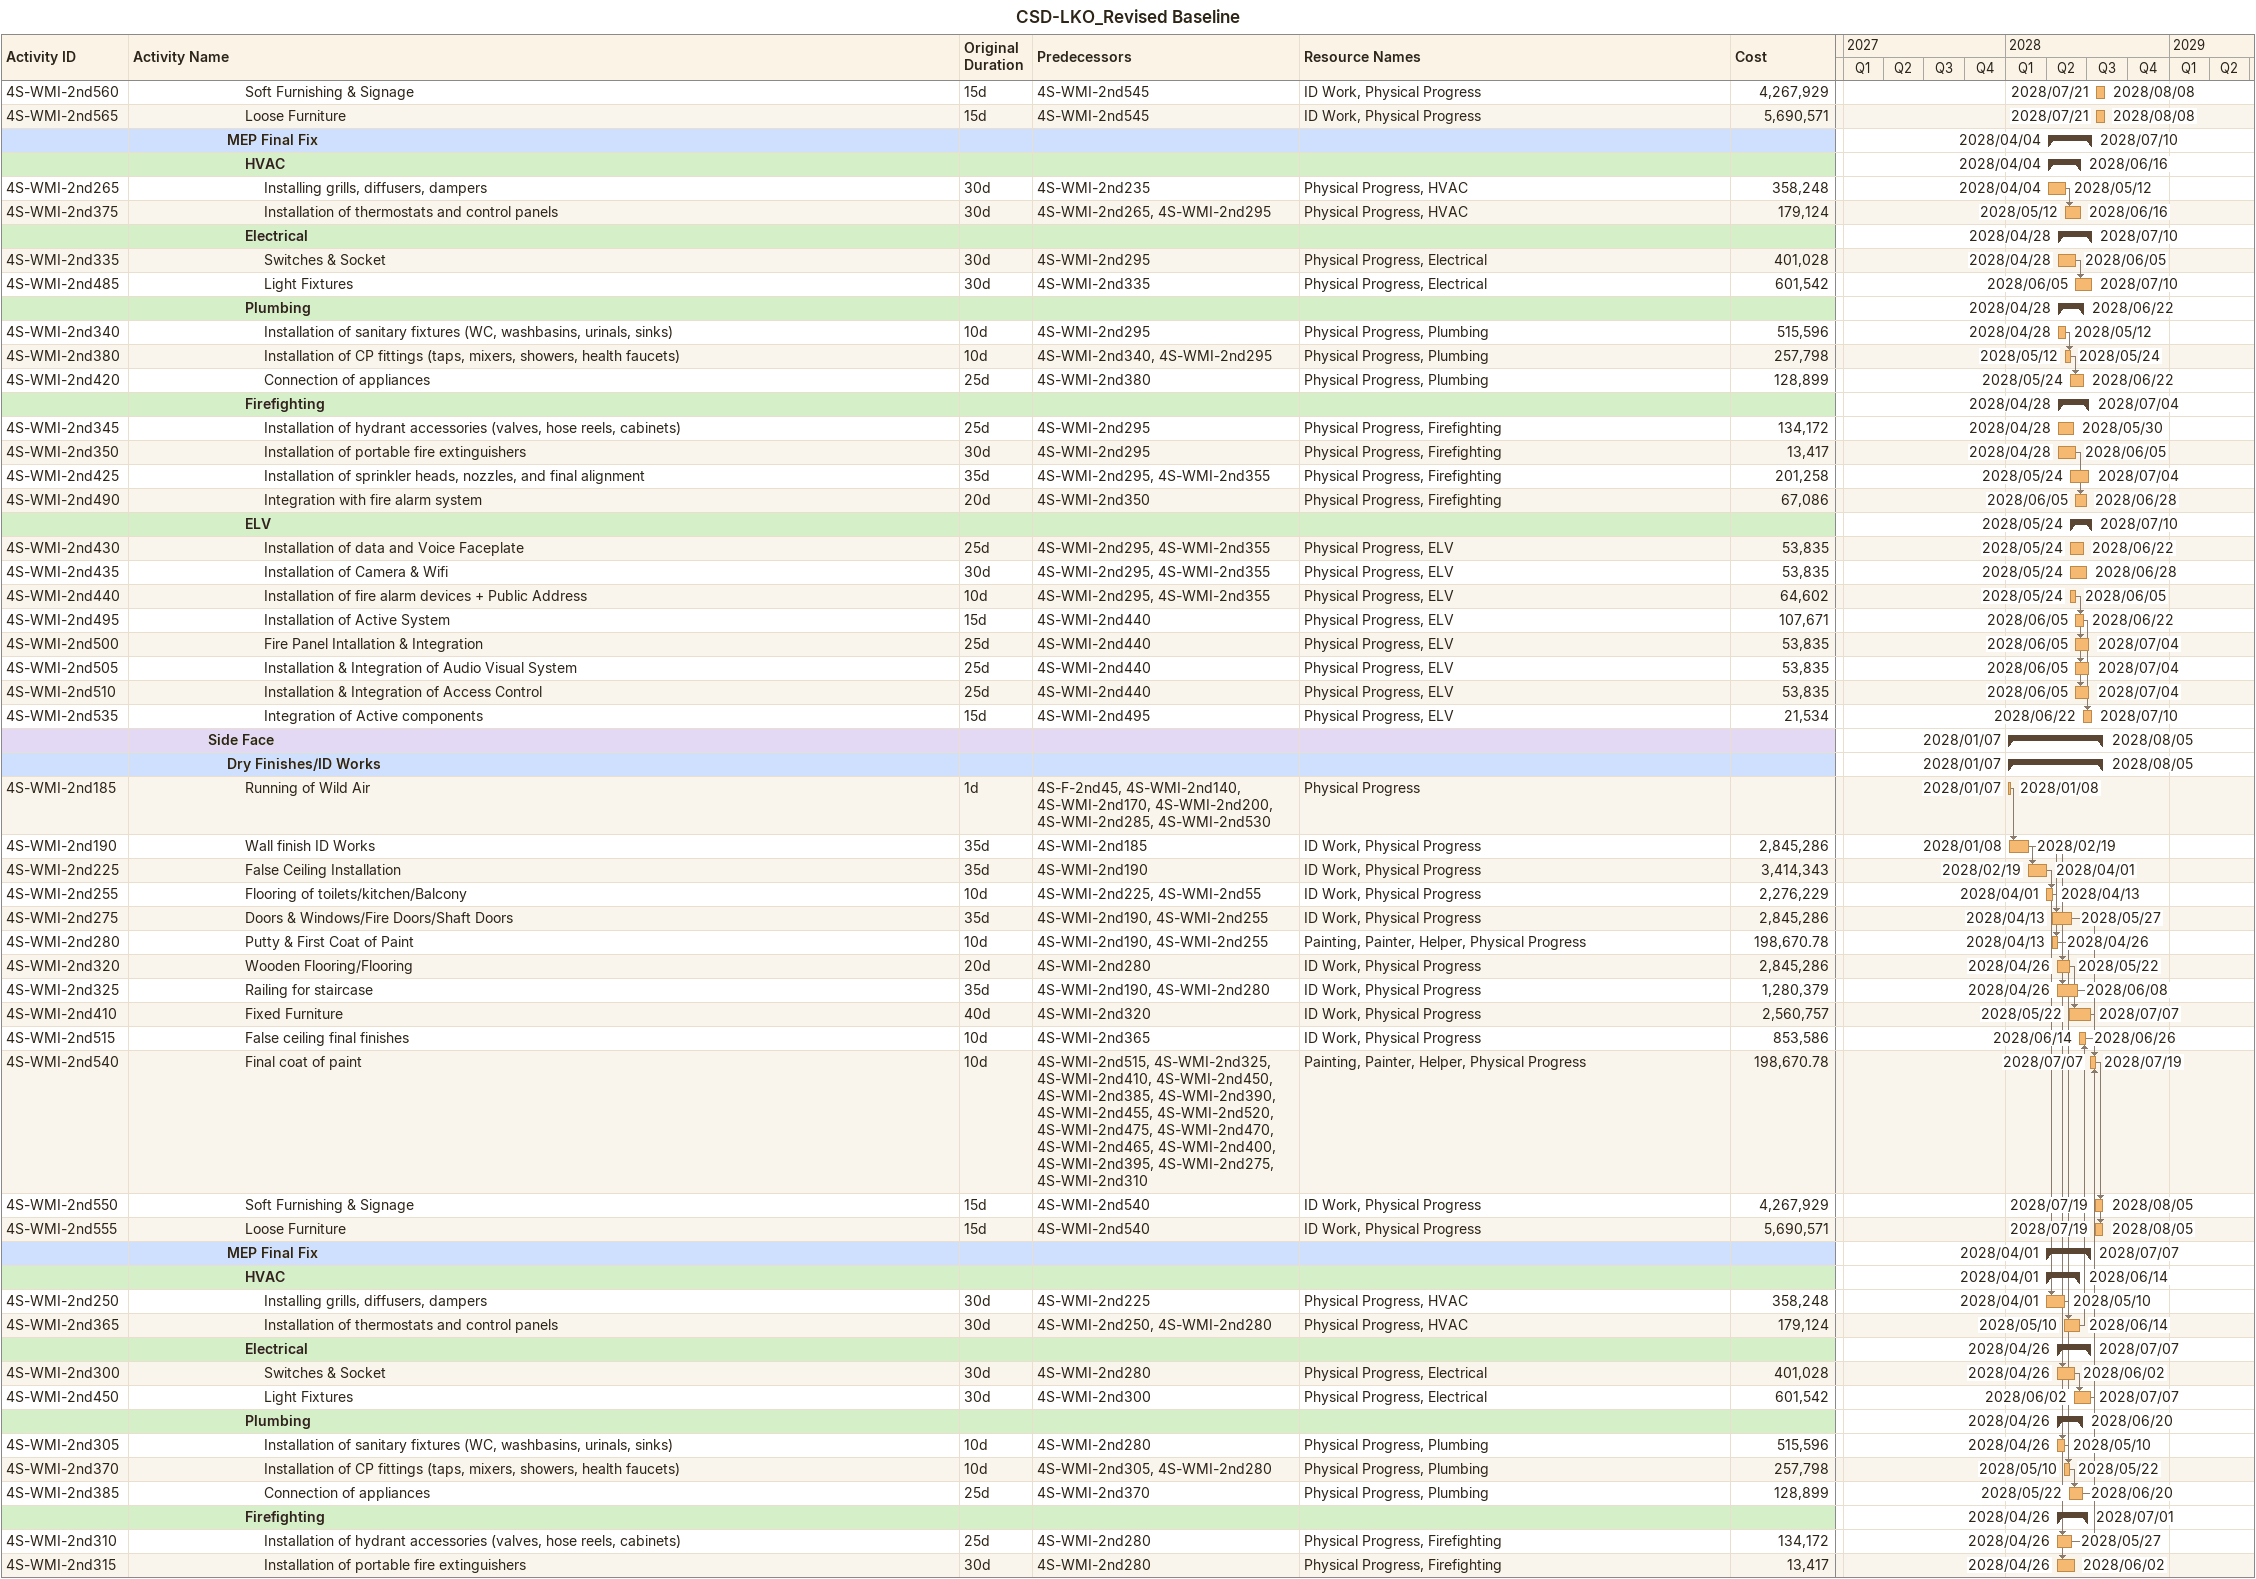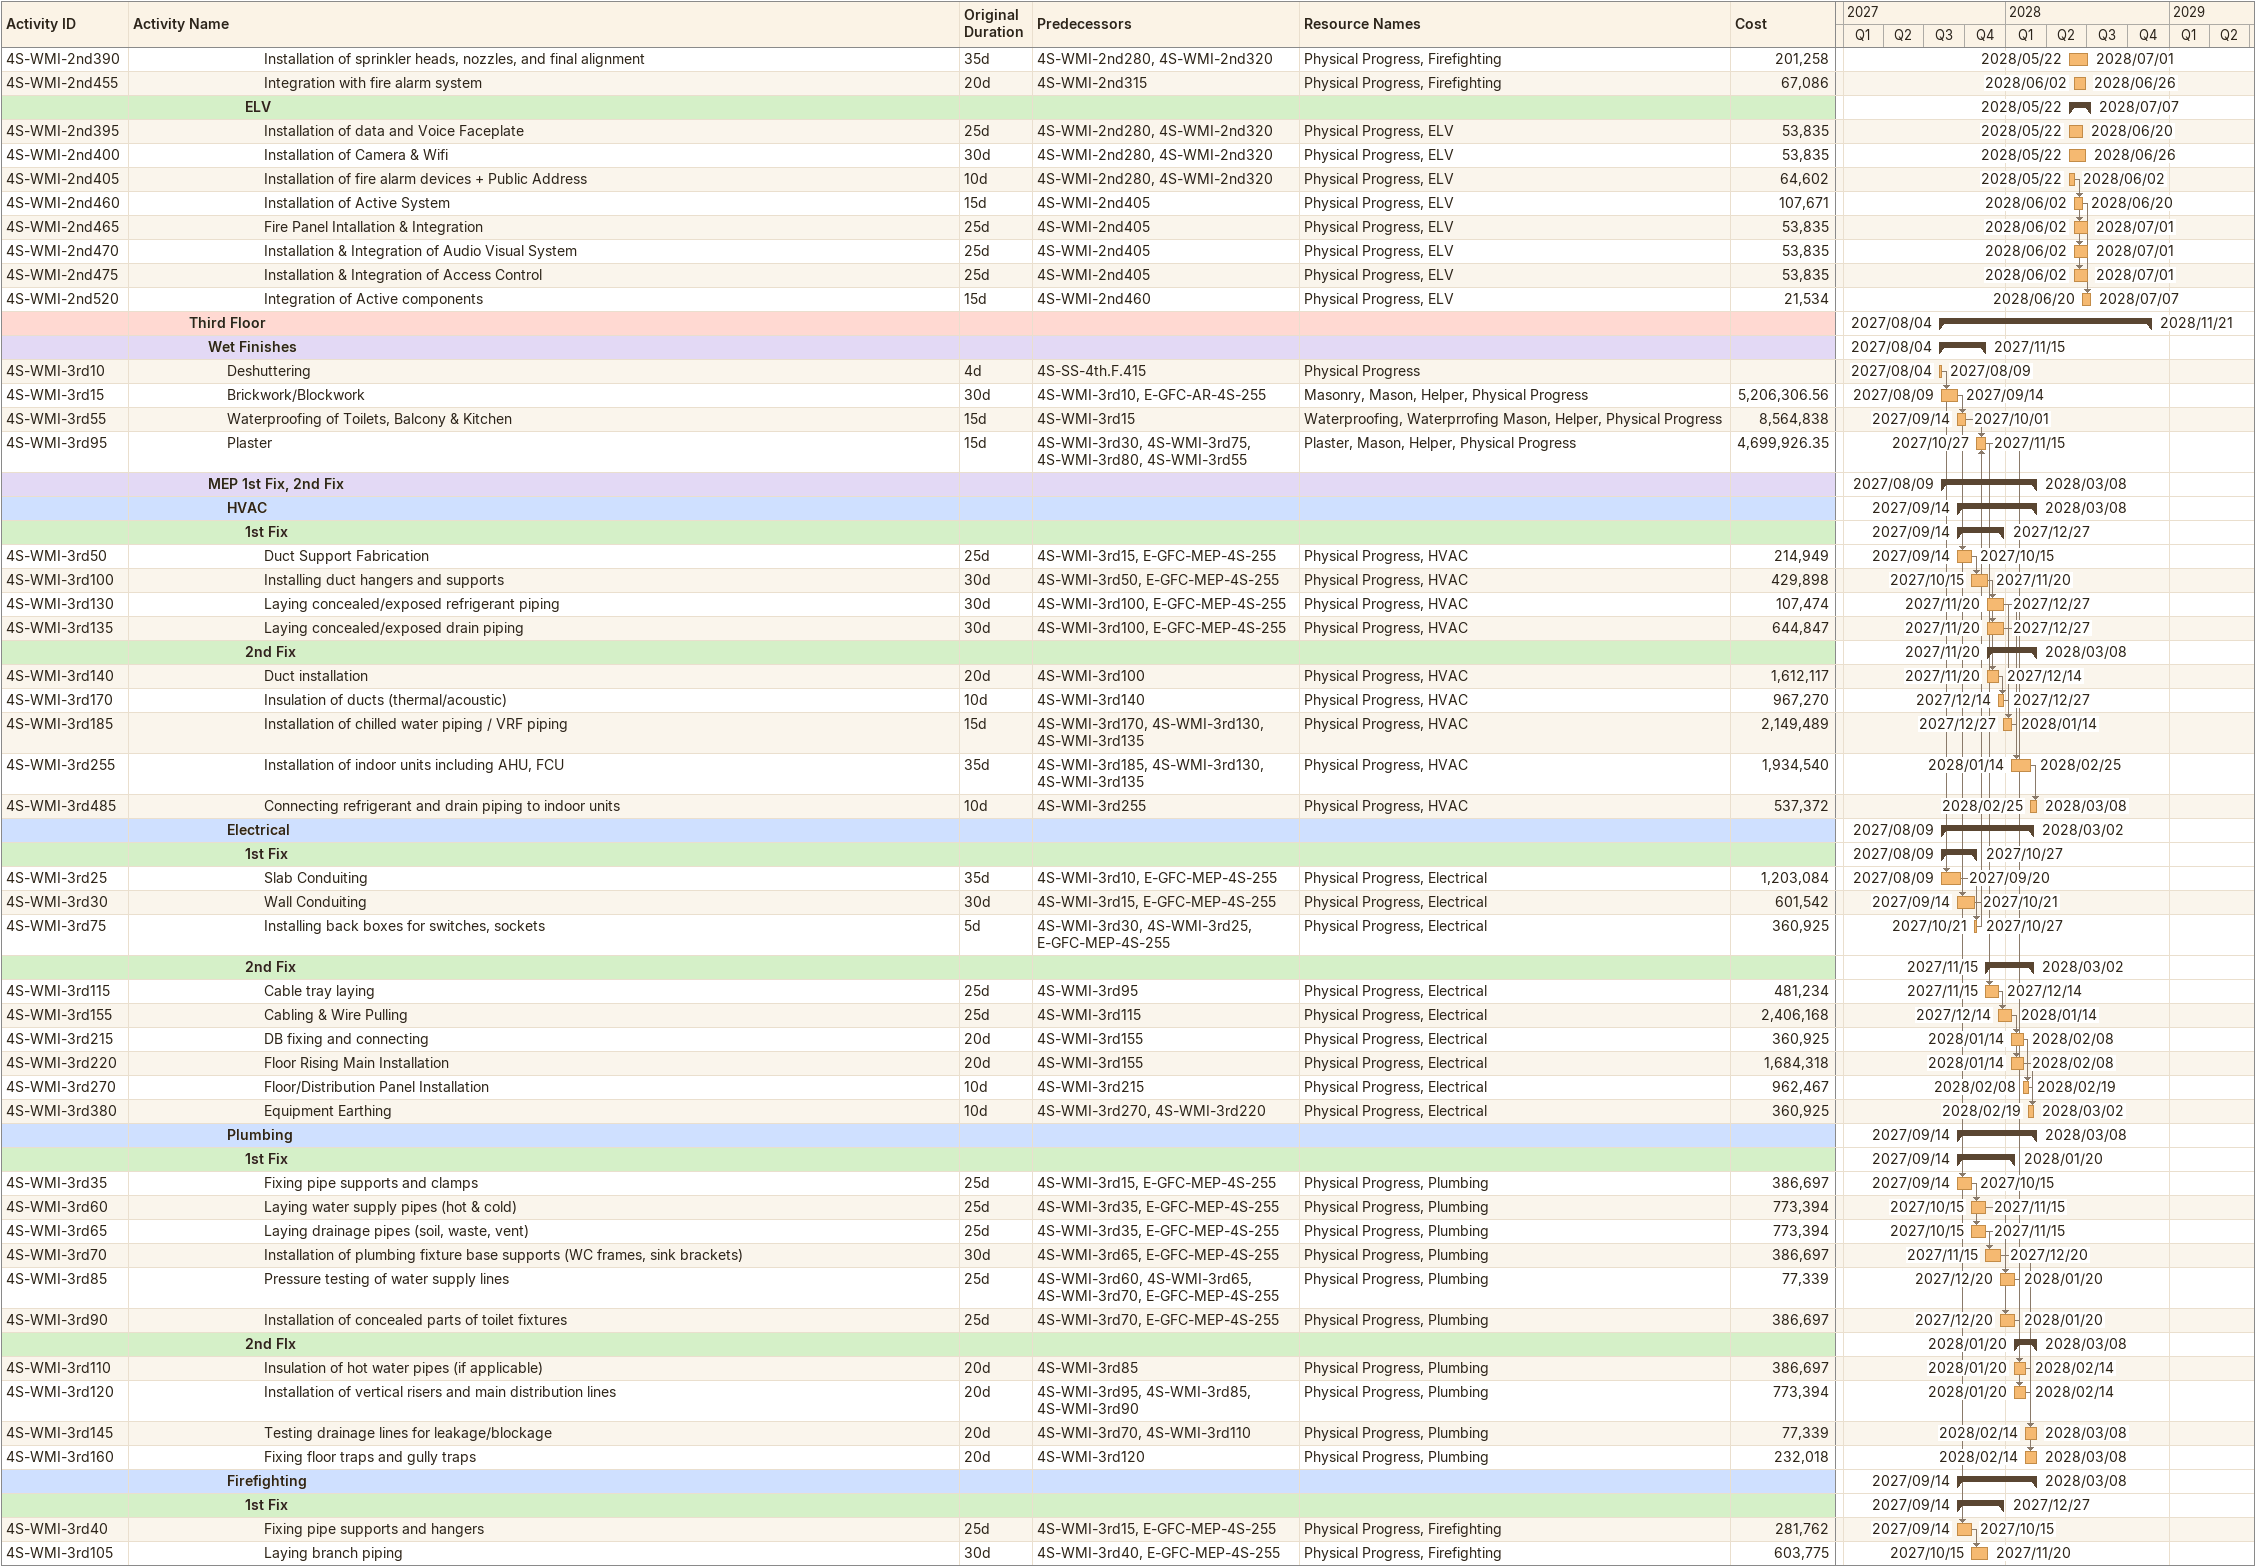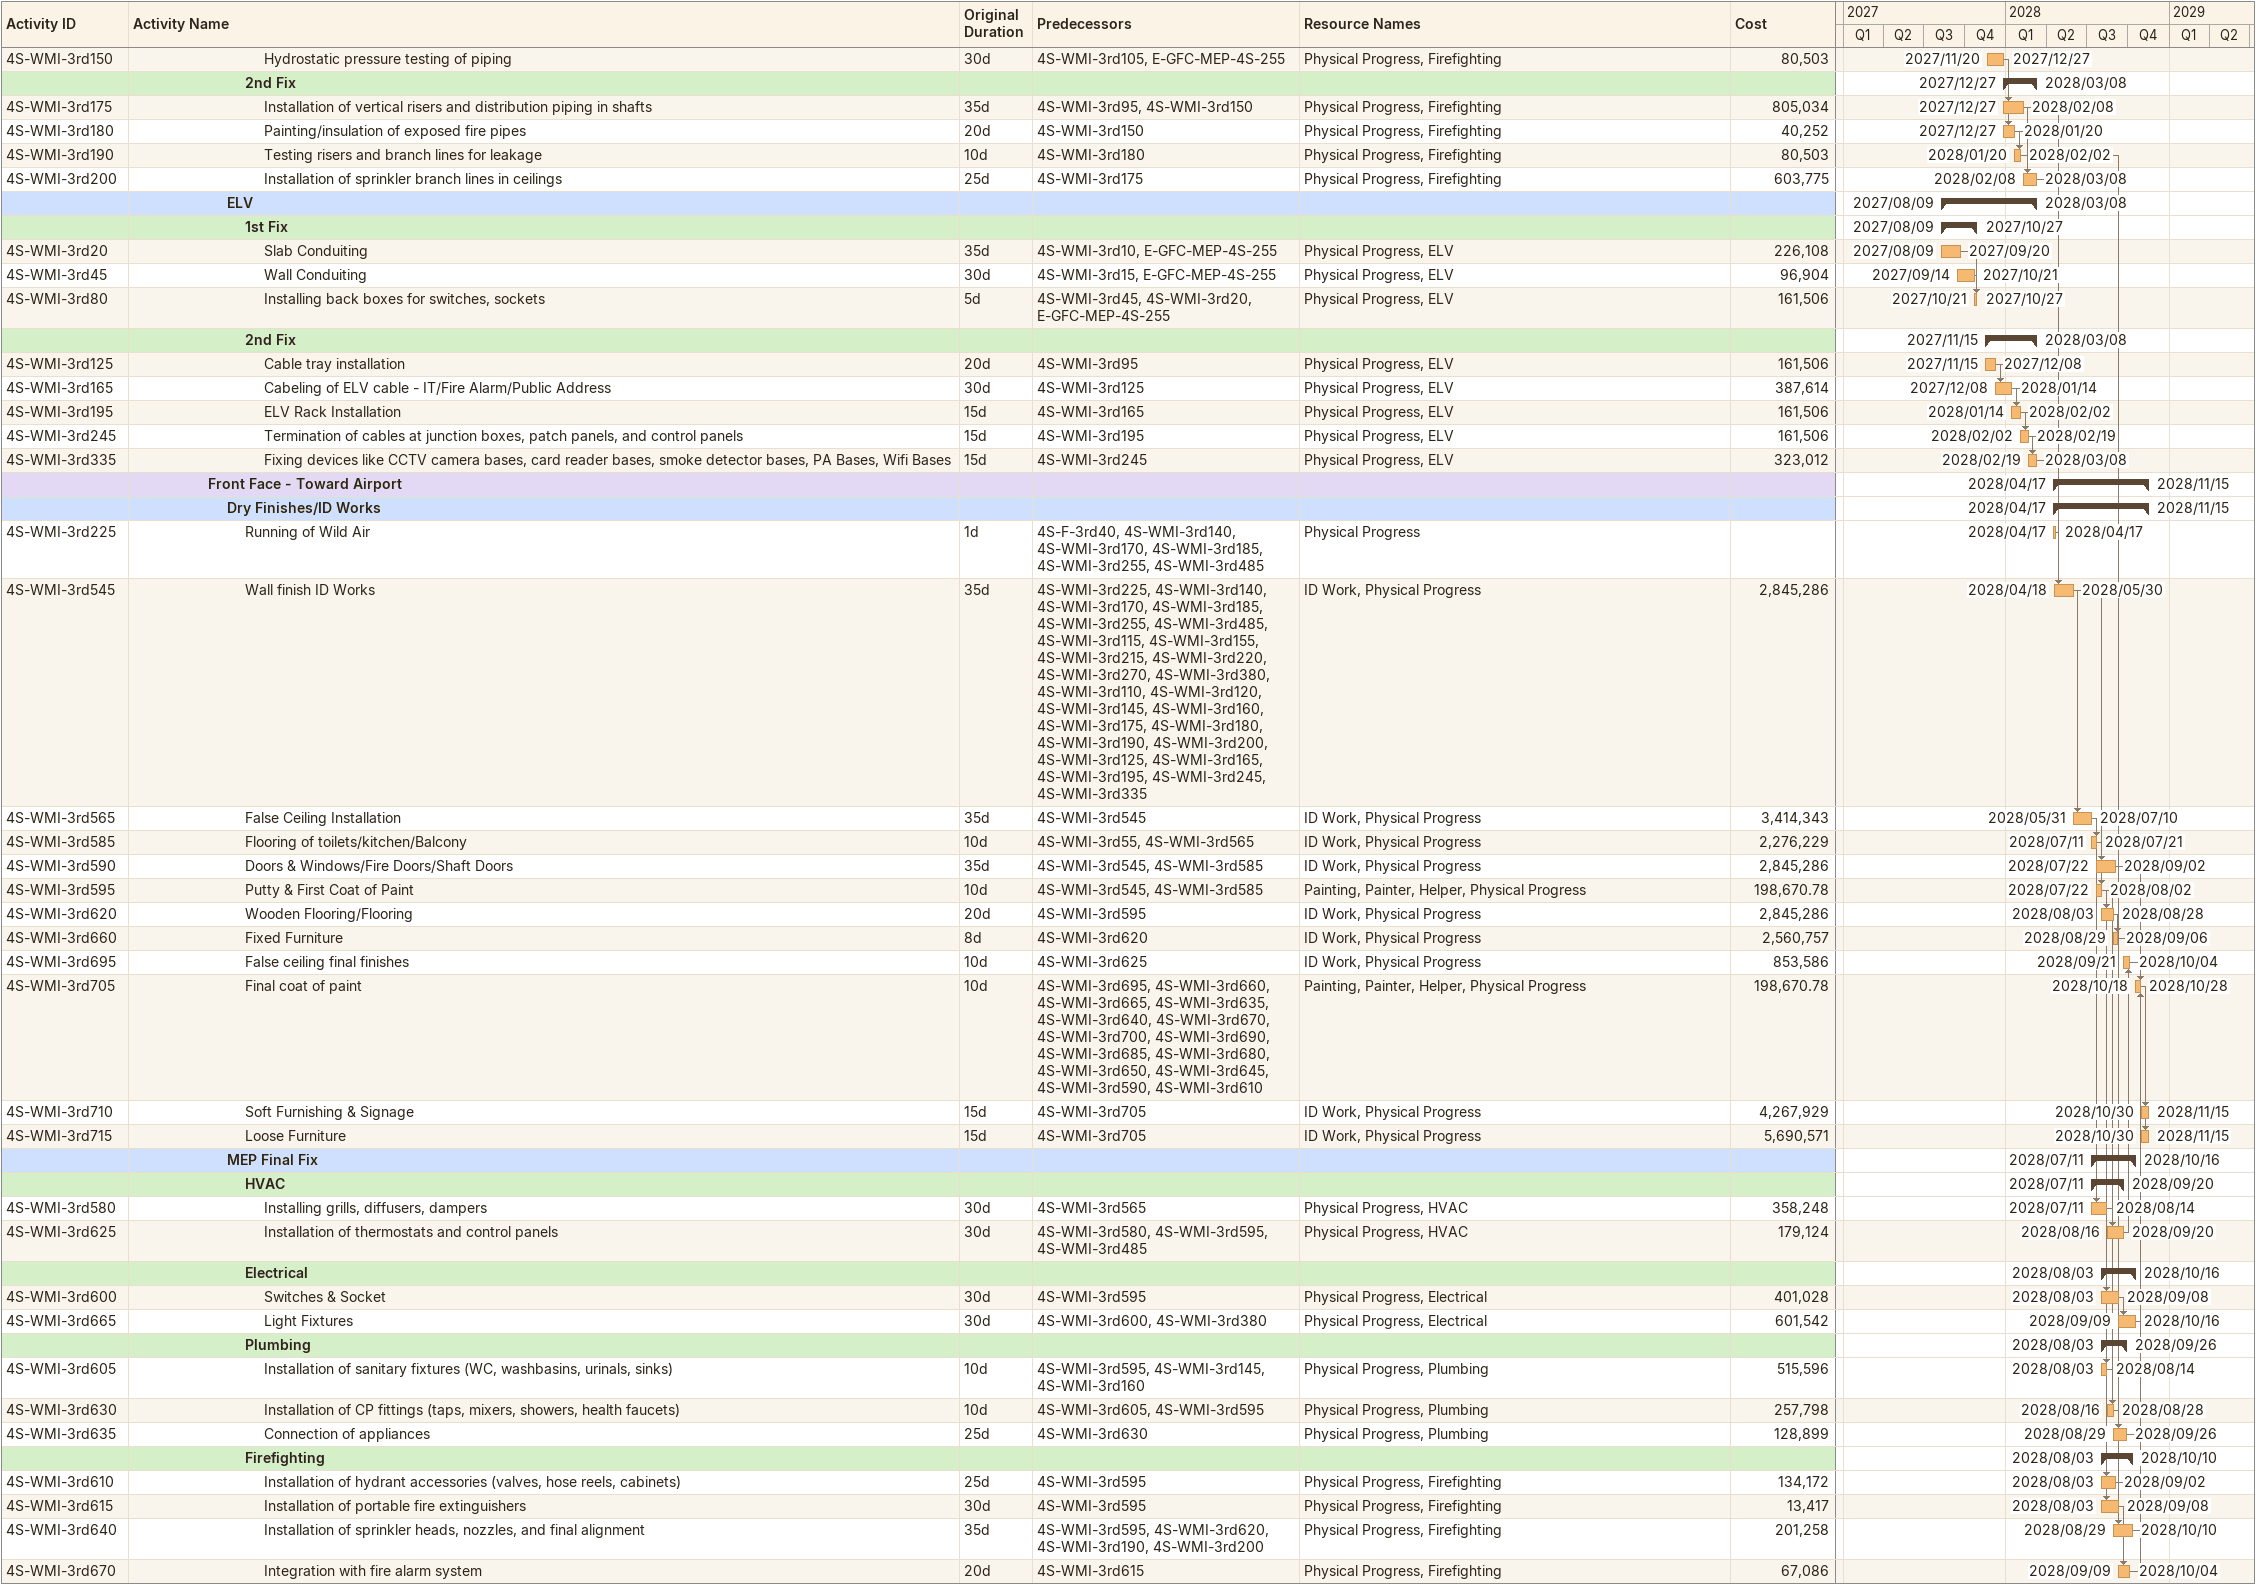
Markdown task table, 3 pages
CSD-LKO_Revised Baseline

| ID | Level | Task | Original duration | Start | Finish | Predecessors | Resources | Cost |
|---|---|---|---|---|---|---|---|---|
| 4S-WMI-2nd560 | 7 | Soft Furnishing & Signage | 15d | 2028-07-21 | 2028-08-08 | 4S-WMI-2nd545 | ID Work, Physical Progress | 4267929 |
| 4S-WMI-2nd565 | 7 | Loose Furniture | 15d | 2028-07-21 | 2028-08-08 | 4S-WMI-2nd545 | ID Work, Physical Progress | 5690571 |
|  | 6 | **MEP Final Fix** |  | 2028-04-04 | 2028-07-10 |  |  |  |
|  | 7 | **HVAC** |  | 2028-04-04 | 2028-06-16 |  |  |  |
| 4S-WMI-2nd265 | 8 | Installing grills, diffusers, dampers | 30d | 2028-04-04 | 2028-05-12 | 4S-WMI-2nd235 | Physical Progress, HVAC | 358248 |
| 4S-WMI-2nd375 | 8 | Installation of thermostats and control panels | 30d | 2028-05-12 | 2028-06-16 | 4S-WMI-2nd265, 4S-WMI-2nd295 | Physical Progress, HVAC | 179124 |
|  | 7 | **Electrical** |  | 2028-04-28 | 2028-07-10 |  |  |  |
| 4S-WMI-2nd335 | 8 | Switches & Socket | 30d | 2028-04-28 | 2028-06-05 | 4S-WMI-2nd295 | Physical Progress, Electrical | 401028 |
| 4S-WMI-2nd485 | 8 | Light Fixtures | 30d | 2028-06-05 | 2028-07-10 | 4S-WMI-2nd335 | Physical Progress, Electrical | 601542 |
|  | 7 | **Plumbing** |  | 2028-04-28 | 2028-06-22 |  |  |  |
| 4S-WMI-2nd340 | 8 | Installation of sanitary fixtures (WC, washbasins, urinals, sinks) | 10d | 2028-04-28 | 2028-05-12 | 4S-WMI-2nd295 | Physical Progress, Plumbing | 515596 |
| 4S-WMI-2nd380 | 8 | Installation of CP fittings (taps, mixers, showers, health faucets) | 10d | 2028-05-12 | 2028-05-24 | 4S-WMI-2nd340, 4S-WMI-2nd295 | Physical Progress, Plumbing | 257798 |
| 4S-WMI-2nd420 | 8 | Connection of appliances | 25d | 2028-05-24 | 2028-06-22 | 4S-WMI-2nd380 | Physical Progress, Plumbing | 128899 |
|  | 7 | **Firefighting** |  | 2028-04-28 | 2028-07-04 |  |  |  |
| 4S-WMI-2nd345 | 8 | Installation of hydrant accessories (valves, hose reels, cabinets) | 25d | 2028-04-28 | 2028-05-30 | 4S-WMI-2nd295 | Physical Progress, Firefighting | 134172 |
| 4S-WMI-2nd350 | 8 | Installation of portable fire extinguishers | 30d | 2028-04-28 | 2028-06-05 | 4S-WMI-2nd295 | Physical Progress, Firefighting | 13417 |
| 4S-WMI-2nd425 | 8 | Installation of sprinkler heads, nozzles, and final alignment | 35d | 2028-05-24 | 2028-07-04 | 4S-WMI-2nd295, 4S-WMI-2nd355 | Physical Progress, Firefighting | 201258 |
| 4S-WMI-2nd490 | 8 | Integration with fire alarm system | 20d | 2028-06-05 | 2028-06-28 | 4S-WMI-2nd350 | Physical Progress, Firefighting | 67086 |
|  | 7 | **ELV** |  | 2028-05-24 | 2028-07-10 |  |  |  |
| 4S-WMI-2nd430 | 8 | Installation of data and Voice Faceplate | 25d | 2028-05-24 | 2028-06-22 | 4S-WMI-2nd295, 4S-WMI-2nd355 | Physical Progress, ELV | 53835 |
| 4S-WMI-2nd435 | 8 | Installation of Camera & Wifi | 30d | 2028-05-24 | 2028-06-28 | 4S-WMI-2nd295, 4S-WMI-2nd355 | Physical Progress, ELV | 53835 |
| 4S-WMI-2nd440 | 8 | Installation of fire alarm devices + Public Address | 10d | 2028-05-24 | 2028-06-05 | 4S-WMI-2nd295, 4S-WMI-2nd355 | Physical Progress, ELV | 64602 |
| 4S-WMI-2nd495 | 8 | Installation of Active System | 15d | 2028-06-05 | 2028-06-22 | 4S-WMI-2nd440 | Physical Progress, ELV | 107671 |
| 4S-WMI-2nd500 | 8 | Fire Panel Intallation & Integration | 25d | 2028-06-05 | 2028-07-04 | 4S-WMI-2nd440 | Physical Progress, ELV | 53835 |
| 4S-WMI-2nd505 | 8 | Installation & Integration of Audio Visual System | 25d | 2028-06-05 | 2028-07-04 | 4S-WMI-2nd440 | Physical Progress, ELV | 53835 |
| 4S-WMI-2nd510 | 8 | Installation & Integration of Access Control | 25d | 2028-06-05 | 2028-07-04 | 4S-WMI-2nd440 | Physical Progress, ELV | 53835 |
| 4S-WMI-2nd535 | 8 | Integration of Active components | 15d | 2028-06-22 | 2028-07-10 | 4S-WMI-2nd495 | Physical Progress, ELV | 21534 |
|  | 5 | **Side Face** |  | 2028-01-07 | 2028-08-05 |  |  |  |
|  | 6 | **Dry Finishes/ID Works** |  | 2028-01-07 | 2028-08-05 |  |  |  |
| 4S-WMI-2nd185 | 7 | Running of Wild Air | 1d | 2028-01-07 | 2028-01-08 | 4S-F-2nd45, 4S-WMI-2nd140, 4S-WMI-2nd170, 4S-WMI-2nd200, 4S-WMI-2nd285, 4S-WMI-2nd530 | Physical Progress |  |
| 4S-WMI-2nd190 | 7 | Wall finish ID Works | 35d | 2028-01-08 | 2028-02-19 | 4S-WMI-2nd185 | ID Work, Physical Progress | 2845286 |
| 4S-WMI-2nd225 | 7 | False Ceiling Installation | 35d | 2028-02-19 | 2028-04-01 | 4S-WMI-2nd190 | ID Work, Physical Progress | 3414343 |
| 4S-WMI-2nd255 | 7 | Flooring of toilets/kitchen/Balcony | 10d | 2028-04-01 | 2028-04-13 | 4S-WMI-2nd225, 4S-WMI-2nd55 | ID Work, Physical Progress | 2276229 |
| 4S-WMI-2nd275 | 7 | Doors & Windows/Fire Doors/Shaft Doors | 35d | 2028-04-13 | 2028-05-27 | 4S-WMI-2nd190, 4S-WMI-2nd255 | ID Work, Physical Progress | 2845286 |
| 4S-WMI-2nd280 | 7 | Putty & First Coat of Paint | 10d | 2028-04-13 | 2028-04-26 | 4S-WMI-2nd190, 4S-WMI-2nd255 | Painting, Painter, Helper, Physical Progress | 198670.78 |
| 4S-WMI-2nd320 | 7 | Wooden Flooring/Flooring | 20d | 2028-04-26 | 2028-05-22 | 4S-WMI-2nd280 | ID Work, Physical Progress | 2845286 |
| 4S-WMI-2nd325 | 7 | Railing for staircase | 35d | 2028-04-26 | 2028-06-08 | 4S-WMI-2nd190, 4S-WMI-2nd280 | ID Work, Physical Progress | 1280379 |
| 4S-WMI-2nd410 | 7 | Fixed Furniture | 40d | 2028-05-22 | 2028-07-07 | 4S-WMI-2nd320 | ID Work, Physical Progress | 2560757 |
| 4S-WMI-2nd515 | 7 | False ceiling final finishes | 10d | 2028-06-14 | 2028-06-26 | 4S-WMI-2nd365 | ID Work, Physical Progress | 853586 |
| 4S-WMI-2nd540 | 7 | Final coat of paint | 10d | 2028-07-07 | 2028-07-19 | 4S-WMI-2nd515, 4S-WMI-2nd325, 4S-WMI-2nd410, 4S-WMI-2nd450, 4S-WMI-2nd385, 4S-WMI-2nd390, 4S-WMI-2nd455, 4S-WMI-2nd520, 4S-WMI-2nd475, 4S-WMI-2nd470, 4S-WMI-2nd465, 4S-WMI-2nd400, 4S-WMI-2nd395, 4S-WMI-2nd275, 4S-WMI-2nd310 | Painting, Painter, Helper, Physical Progress | 198670.78 |
| 4S-WMI-2nd550 | 7 | Soft Furnishing & Signage | 15d | 2028-07-19 | 2028-08-05 | 4S-WMI-2nd540 | ID Work, Physical Progress | 4267929 |
| 4S-WMI-2nd555 | 7 | Loose Furniture | 15d | 2028-07-19 | 2028-08-05 | 4S-WMI-2nd540 | ID Work, Physical Progress | 5690571 |
|  | 6 | **MEP Final Fix** |  | 2028-04-01 | 2028-07-07 |  |  |  |
|  | 7 | **HVAC** |  | 2028-04-01 | 2028-06-14 |  |  |  |
| 4S-WMI-2nd250 | 8 | Installing grills, diffusers, dampers | 30d | 2028-04-01 | 2028-05-10 | 4S-WMI-2nd225 | Physical Progress, HVAC | 358248 |
| 4S-WMI-2nd365 | 8 | Installation of thermostats and control panels | 30d | 2028-05-10 | 2028-06-14 | 4S-WMI-2nd250, 4S-WMI-2nd280 | Physical Progress, HVAC | 179124 |
|  | 7 | **Electrical** |  | 2028-04-26 | 2028-07-07 |  |  |  |
| 4S-WMI-2nd300 | 8 | Switches & Socket | 30d | 2028-04-26 | 2028-06-02 | 4S-WMI-2nd280 | Physical Progress, Electrical | 401028 |
| 4S-WMI-2nd450 | 8 | Light Fixtures | 30d | 2028-06-02 | 2028-07-07 | 4S-WMI-2nd300 | Physical Progress, Electrical | 601542 |
|  | 7 | **Plumbing** |  | 2028-04-26 | 2028-06-20 |  |  |  |
| 4S-WMI-2nd305 | 8 | Installation of sanitary fixtures (WC, washbasins, urinals, sinks) | 10d | 2028-04-26 | 2028-05-10 | 4S-WMI-2nd280 | Physical Progress, Plumbing | 515596 |
| 4S-WMI-2nd370 | 8 | Installation of CP fittings (taps, mixers, showers, health faucets) | 10d | 2028-05-10 | 2028-05-22 | 4S-WMI-2nd305, 4S-WMI-2nd280 | Physical Progress, Plumbing | 257798 |
| 4S-WMI-2nd385 | 8 | Connection of appliances | 25d | 2028-05-22 | 2028-06-20 | 4S-WMI-2nd370 | Physical Progress, Plumbing | 128899 |
|  | 7 | **Firefighting** |  | 2028-04-26 | 2028-07-01 |  |  |  |
| 4S-WMI-2nd310 | 8 | Installation of hydrant accessories (valves, hose reels, cabinets) | 25d | 2028-04-26 | 2028-05-27 | 4S-WMI-2nd280 | Physical Progress, Firefighting | 134172 |
| 4S-WMI-2nd315 | 8 | Installation of portable fire extinguishers | 30d | 2028-04-26 | 2028-06-02 | 4S-WMI-2nd280 | Physical Progress, Firefighting | 13417 |
| 4S-WMI-2nd390 | 8 | Installation of sprinkler heads, nozzles, and final alignment | 35d | 2028-05-22 | 2028-07-01 | 4S-WMI-2nd280, 4S-WMI-2nd320 | Physical Progress, Firefighting | 201258 |
| 4S-WMI-2nd455 | 8 | Integration with fire alarm system | 20d | 2028-06-02 | 2028-06-26 | 4S-WMI-2nd315 | Physical Progress, Firefighting | 67086 |
|  | 7 | **ELV** |  | 2028-05-22 | 2028-07-07 |  |  |  |
| 4S-WMI-2nd395 | 8 | Installation of data and Voice Faceplate | 25d | 2028-05-22 | 2028-06-20 | 4S-WMI-2nd280, 4S-WMI-2nd320 | Physical Progress, ELV | 53835 |
| 4S-WMI-2nd400 | 8 | Installation of Camera & Wifi | 30d | 2028-05-22 | 2028-06-26 | 4S-WMI-2nd280, 4S-WMI-2nd320 | Physical Progress, ELV | 53835 |
| 4S-WMI-2nd405 | 8 | Installation of fire alarm devices + Public Address | 10d | 2028-05-22 | 2028-06-02 | 4S-WMI-2nd280, 4S-WMI-2nd320 | Physical Progress, ELV | 64602 |
| 4S-WMI-2nd460 | 8 | Installation of Active System | 15d | 2028-06-02 | 2028-06-20 | 4S-WMI-2nd405 | Physical Progress, ELV | 107671 |
| 4S-WMI-2nd465 | 8 | Fire Panel Intallation & Integration | 25d | 2028-06-02 | 2028-07-01 | 4S-WMI-2nd405 | Physical Progress, ELV | 53835 |
| 4S-WMI-2nd470 | 8 | Installation & Integration of Audio Visual System | 25d | 2028-06-02 | 2028-07-01 | 4S-WMI-2nd405 | Physical Progress, ELV | 53835 |
| 4S-WMI-2nd475 | 8 | Installation & Integration of Access Control | 25d | 2028-06-02 | 2028-07-01 | 4S-WMI-2nd405 | Physical Progress, ELV | 53835 |
| 4S-WMI-2nd520 | 8 | Integration of Active components | 15d | 2028-06-20 | 2028-07-07 | 4S-WMI-2nd460 | Physical Progress, ELV | 21534 |
|  | 4 | **Third Floor** |  | 2027-08-04 | 2028-11-21 |  |  |  |
|  | 5 | **Wet Finishes** |  | 2027-08-04 | 2027-11-15 |  |  |  |
| 4S-WMI-3rd10 | 6 | Deshuttering | 4d | 2027-08-04 | 2027-08-09 | 4S-SS-4th.F.415 | Physical Progress |  |
| 4S-WMI-3rd15 | 6 | Brickwork/Blockwork | 30d | 2027-08-09 | 2027-09-14 | 4S-WMI-3rd10, E-GFC-AR-4S-255 | Masonry, Mason, Helper, Physical Progress | 5206306.56 |
| 4S-WMI-3rd55 | 6 | Waterproofing of Toilets, Balcony & Kitchen | 15d | 2027-09-14 | 2027-10-01 | 4S-WMI-3rd15 | Waterproofing, Waterprrofing Mason, Helper, Physical Progress | 8564838 |
| 4S-WMI-3rd95 | 6 | Plaster | 15d | 2027-10-27 | 2027-11-15 | 4S-WMI-3rd30, 4S-WMI-3rd75, 4S-WMI-3rd80, 4S-WMI-3rd55 | Plaster, Mason, Helper, Physical Progress | 4699926.35 |
|  | 5 | **MEP 1st Fix, 2nd Fix** |  | 2027-08-09 | 2028-03-08 |  |  |  |
|  | 6 | **HVAC** |  | 2027-09-14 | 2028-03-08 |  |  |  |
|  | 7 | **1st Fix** |  | 2027-09-14 | 2027-12-27 |  |  |  |
| 4S-WMI-3rd50 | 8 | Duct Support Fabrication | 25d | 2027-09-14 | 2027-10-15 | 4S-WMI-3rd15, E-GFC-MEP-4S-255 | Physical Progress, HVAC | 214949 |
| 4S-WMI-3rd100 | 8 | Installing duct hangers and supports | 30d | 2027-10-15 | 2027-11-20 | 4S-WMI-3rd50, E-GFC-MEP-4S-255 | Physical Progress, HVAC | 429898 |
| 4S-WMI-3rd130 | 8 | Laying concealed/exposed refrigerant piping | 30d | 2027-11-20 | 2027-12-27 | 4S-WMI-3rd100, E-GFC-MEP-4S-255 | Physical Progress, HVAC | 107474 |
| 4S-WMI-3rd135 | 8 | Laying concealed/exposed drain piping | 30d | 2027-11-20 | 2027-12-27 | 4S-WMI-3rd100, E-GFC-MEP-4S-255 | Physical Progress, HVAC | 644847 |
|  | 7 | **2nd Fix** |  | 2027-11-20 | 2028-03-08 |  |  |  |
| 4S-WMI-3rd140 | 8 | Duct installation | 20d | 2027-11-20 | 2027-12-14 | 4S-WMI-3rd100 | Physical Progress, HVAC | 1612117 |
| 4S-WMI-3rd170 | 8 | Insulation of ducts (thermal/acoustic) | 10d | 2027-12-14 | 2027-12-27 | 4S-WMI-3rd140 | Physical Progress, HVAC | 967270 |
| 4S-WMI-3rd185 | 8 | Installation of chilled water piping / VRF piping | 15d | 2027-12-27 | 2028-01-14 | 4S-WMI-3rd170, 4S-WMI-3rd130, 4S-WMI-3rd135 | Physical Progress, HVAC | 2149489 |
| 4S-WMI-3rd255 | 8 | Installation of indoor units including AHU, FCU | 35d | 2028-01-14 | 2028-02-25 | 4S-WMI-3rd185, 4S-WMI-3rd130, 4S-WMI-3rd135 | Physical Progress, HVAC | 1934540 |
| 4S-WMI-3rd485 | 8 | Connecting refrigerant and drain piping to indoor units | 10d | 2028-02-25 | 2028-03-08 | 4S-WMI-3rd255 | Physical Progress, HVAC | 537372 |
|  | 6 | **Electrical** |  | 2027-08-09 | 2028-03-02 |  |  |  |
|  | 7 | **1st Fix** |  | 2027-08-09 | 2027-10-27 |  |  |  |
| 4S-WMI-3rd25 | 8 | Slab Conduiting | 35d | 2027-08-09 | 2027-09-20 | 4S-WMI-3rd10, E-GFC-MEP-4S-255 | Physical Progress, Electrical | 1203084 |
| 4S-WMI-3rd30 | 8 | Wall Conduiting | 30d | 2027-09-14 | 2027-10-21 | 4S-WMI-3rd15, E-GFC-MEP-4S-255 | Physical Progress, Electrical | 601542 |
| 4S-WMI-3rd75 | 8 | Installing back boxes for switches, sockets | 5d | 2027-10-21 | 2027-10-27 | 4S-WMI-3rd30, 4S-WMI-3rd25, E-GFC-MEP-4S-255 | Physical Progress, Electrical | 360925 |
|  | 7 | **2nd Fix** |  | 2027-11-15 | 2028-03-02 |  |  |  |
| 4S-WMI-3rd115 | 8 | Cable tray laying | 25d | 2027-11-15 | 2027-12-14 | 4S-WMI-3rd95 | Physical Progress, Electrical | 481234 |
| 4S-WMI-3rd155 | 8 | Cabling & Wire Pulling | 25d | 2027-12-14 | 2028-01-14 | 4S-WMI-3rd115 | Physical Progress, Electrical | 2406168 |
| 4S-WMI-3rd215 | 8 | DB fixing and connecting | 20d | 2028-01-14 | 2028-02-08 | 4S-WMI-3rd155 | Physical Progress, Electrical | 360925 |
| 4S-WMI-3rd220 | 8 | Floor Rising Main Installation | 20d | 2028-01-14 | 2028-02-08 | 4S-WMI-3rd155 | Physical Progress, Electrical | 1684318 |
| 4S-WMI-3rd270 | 8 | Floor/Distribution Panel Installation | 10d | 2028-02-08 | 2028-02-19 | 4S-WMI-3rd215 | Physical Progress, Electrical | 962467 |
| 4S-WMI-3rd380 | 8 | Equipment Earthing | 10d | 2028-02-19 | 2028-03-02 | 4S-WMI-3rd270, 4S-WMI-3rd220 | Physical Progress, Electrical | 360925 |
|  | 6 | **Plumbing** |  | 2027-09-14 | 2028-03-08 |  |  |  |
|  | 7 | **1st Fix** |  | 2027-09-14 | 2028-01-20 |  |  |  |
| 4S-WMI-3rd35 | 8 | Fixing pipe supports and clamps | 25d | 2027-09-14 | 2027-10-15 | 4S-WMI-3rd15, E-GFC-MEP-4S-255 | Physical Progress, Plumbing | 386697 |
| 4S-WMI-3rd60 | 8 | Laying water supply pipes (hot & cold) | 25d | 2027-10-15 | 2027-11-15 | 4S-WMI-3rd35, E-GFC-MEP-4S-255 | Physical Progress, Plumbing | 773394 |
| 4S-WMI-3rd65 | 8 | Laying drainage pipes (soil, waste, vent) | 25d | 2027-10-15 | 2027-11-15 | 4S-WMI-3rd35, E-GFC-MEP-4S-255 | Physical Progress, Plumbing | 773394 |
| 4S-WMI-3rd70 | 8 | Installation of plumbing fixture base supports (WC frames, sink brackets) | 30d | 2027-11-15 | 2027-12-20 | 4S-WMI-3rd65, E-GFC-MEP-4S-255 | Physical Progress, Plumbing | 386697 |
| 4S-WMI-3rd85 | 8 | Pressure testing of water supply lines | 25d | 2027-12-20 | 2028-01-20 | 4S-WMI-3rd60, 4S-WMI-3rd65, 4S-WMI-3rd70, E-GFC-MEP-4S-255 | Physical Progress, Plumbing | 77339 |
| 4S-WMI-3rd90 | 8 | Installation of concealed parts of toilet fixtures | 25d | 2027-12-20 | 2028-01-20 | 4S-WMI-3rd70, E-GFC-MEP-4S-255 | Physical Progress, Plumbing | 386697 |
|  | 7 | **2nd FIx** |  | 2028-01-20 | 2028-03-08 |  |  |  |
| 4S-WMI-3rd110 | 8 | Insulation of hot water pipes (if applicable) | 20d | 2028-01-20 | 2028-02-14 | 4S-WMI-3rd85 | Physical Progress, Plumbing | 386697 |
| 4S-WMI-3rd120 | 8 | Installation of vertical risers and main distribution lines | 20d | 2028-01-20 | 2028-02-14 | 4S-WMI-3rd95, 4S-WMI-3rd85, 4S-WMI-3rd90 | Physical Progress, Plumbing | 773394 |
| 4S-WMI-3rd145 | 8 | Testing drainage lines for leakage/blockage | 20d | 2028-02-14 | 2028-03-08 | 4S-WMI-3rd70, 4S-WMI-3rd110 | Physical Progress, Plumbing | 77339 |
| 4S-WMI-3rd160 | 8 | Fixing floor traps and gully traps | 20d | 2028-02-14 | 2028-03-08 | 4S-WMI-3rd120 | Physical Progress, Plumbing | 232018 |
|  | 6 | **Firefighting** |  | 2027-09-14 | 2028-03-08 |  |  |  |
|  | 7 | **1st Fix** |  | 2027-09-14 | 2027-12-27 |  |  |  |
| 4S-WMI-3rd40 | 8 | Fixing pipe supports and hangers | 25d | 2027-09-14 | 2027-10-15 | 4S-WMI-3rd15, E-GFC-MEP-4S-255 | Physical Progress, Firefighting | 281762 |
| 4S-WMI-3rd105 | 8 | Laying branch piping | 30d | 2027-10-15 | 2027-11-20 | 4S-WMI-3rd40, E-GFC-MEP-4S-255 | Physical Progress, Firefighting | 603775 |
| 4S-WMI-3rd150 | 8 | Hydrostatic pressure testing of piping | 30d | 2027-11-20 | 2027-12-27 | 4S-WMI-3rd105, E-GFC-MEP-4S-255 | Physical Progress, Firefighting | 80503 |
|  | 7 | **2nd Fix** |  | 2027-12-27 | 2028-03-08 |  |  |  |
| 4S-WMI-3rd175 | 8 | Installation of vertical risers and distribution piping in shafts | 35d | 2027-12-27 | 2028-02-08 | 4S-WMI-3rd95, 4S-WMI-3rd150 | Physical Progress, Firefighting | 805034 |
| 4S-WMI-3rd180 | 8 | Painting/insulation of exposed fire pipes | 20d | 2027-12-27 | 2028-01-20 | 4S-WMI-3rd150 | Physical Progress, Firefighting | 40252 |
| 4S-WMI-3rd190 | 8 | Testing risers and branch lines for leakage | 10d | 2028-01-20 | 2028-02-02 | 4S-WMI-3rd180 | Physical Progress, Firefighting | 80503 |
| 4S-WMI-3rd200 | 8 | Installation of sprinkler branch lines in ceilings | 25d | 2028-02-08 | 2028-03-08 | 4S-WMI-3rd175 | Physical Progress, Firefighting | 603775 |
|  | 6 | **ELV** |  | 2027-08-09 | 2028-03-08 |  |  |  |
|  | 7 | **1st Fix** |  | 2027-08-09 | 2027-10-27 |  |  |  |
| 4S-WMI-3rd20 | 8 | Slab Conduiting | 35d | 2027-08-09 | 2027-09-20 | 4S-WMI-3rd10, E-GFC-MEP-4S-255 | Physical Progress, ELV | 226108 |
| 4S-WMI-3rd45 | 8 | Wall Conduiting | 30d | 2027-09-14 | 2027-10-21 | 4S-WMI-3rd15, E-GFC-MEP-4S-255 | Physical Progress, ELV | 96904 |
| 4S-WMI-3rd80 | 8 | Installing back boxes for switches, sockets | 5d | 2027-10-21 | 2027-10-27 | 4S-WMI-3rd45, 4S-WMI-3rd20, E-GFC-MEP-4S-255 | Physical Progress, ELV | 161506 |
|  | 7 | **2nd Fix** |  | 2027-11-15 | 2028-03-08 |  |  |  |
| 4S-WMI-3rd125 | 8 | Cable tray installation | 20d | 2027-11-15 | 2027-12-08 | 4S-WMI-3rd95 | Physical Progress, ELV | 161506 |
| 4S-WMI-3rd165 | 8 | Cabeling of ELV cable - IT/Fire Alarm/Public Address | 30d | 2027-12-08 | 2028-01-14 | 4S-WMI-3rd125 | Physical Progress, ELV | 387614 |
| 4S-WMI-3rd195 | 8 | ELV Rack Installation | 15d | 2028-01-14 | 2028-02-02 | 4S-WMI-3rd165 | Physical Progress, ELV | 161506 |
| 4S-WMI-3rd245 | 8 | Termination of cables at junction boxes, patch panels, and control panels | 15d | 2028-02-02 | 2028-02-19 | 4S-WMI-3rd195 | Physical Progress, ELV | 161506 |
| 4S-WMI-3rd335 | 8 | Fixing devices like CCTV camera bases, card reader bases, smoke detector bases, PA Bases, Wifi Bases | 15d | 2028-02-19 | 2028-03-08 | 4S-WMI-3rd245 | Physical Progress, ELV | 323012 |
|  | 5 | **Front Face - Toward Airport** |  | 2028-04-17 | 2028-11-15 |  |  |  |
|  | 6 | **Dry Finishes/ID Works** |  | 2028-04-17 | 2028-11-15 |  |  |  |
| 4S-WMI-3rd225 | 7 | Running of Wild Air | 1d | 2028-04-17 | 2028-04-17 | 4S-F-3rd40, 4S-WMI-3rd140, 4S-WMI-3rd170, 4S-WMI-3rd185, 4S-WMI-3rd255, 4S-WMI-3rd485 | Physical Progress |  |
| 4S-WMI-3rd545 | 7 | Wall finish ID Works | 35d | 2028-04-18 | 2028-05-30 | 4S-WMI-3rd225, 4S-WMI-3rd140, 4S-WMI-3rd170, 4S-WMI-3rd185, 4S-WMI-3rd255, 4S-WMI-3rd485, 4S-WMI-3rd115, 4S-WMI-3rd155, 4S-WMI-3rd215, 4S-WMI-3rd220, 4S-WMI-3rd270, 4S-WMI-3rd380, 4S-WMI-3rd110, 4S-WMI-3rd120, 4S-WMI-3rd145, 4S-WMI-3rd160, 4S-WMI-3rd175, 4S-WMI-3rd180, 4S-WMI-3rd190, 4S-WMI-3rd200, 4S-WMI-3rd125, 4S-WMI-3rd165, 4S-WMI-3rd195, 4S-WMI-3rd245, 4S-WMI-3rd335 | ID Work, Physical Progress | 2845286 |
| 4S-WMI-3rd565 | 7 | False Ceiling Installation | 35d | 2028-05-31 | 2028-07-10 | 4S-WMI-3rd545 | ID Work, Physical Progress | 3414343 |
| 4S-WMI-3rd585 | 7 | Flooring of toilets/kitchen/Balcony | 10d | 2028-07-11 | 2028-07-21 | 4S-WMI-3rd55, 4S-WMI-3rd565 | ID Work, Physical Progress | 2276229 |
| 4S-WMI-3rd590 | 7 | Doors & Windows/Fire Doors/Shaft Doors | 35d | 2028-07-22 | 2028-09-02 | 4S-WMI-3rd545, 4S-WMI-3rd585 | ID Work, Physical Progress | 2845286 |
| 4S-WMI-3rd595 | 7 | Putty & First Coat of Paint | 10d | 2028-07-22 | 2028-08-02 | 4S-WMI-3rd545, 4S-WMI-3rd585 | Painting, Painter, Helper, Physical Progress | 198670.78 |
| 4S-WMI-3rd620 | 7 | Wooden Flooring/Flooring | 20d | 2028-08-03 | 2028-08-28 | 4S-WMI-3rd595 | ID Work, Physical Progress | 2845286 |
| 4S-WMI-3rd660 | 7 | Fixed Furniture | 8d | 2028-08-29 | 2028-09-06 | 4S-WMI-3rd620 | ID Work, Physical Progress | 2560757 |
| 4S-WMI-3rd695 | 7 | False ceiling final finishes | 10d | 2028-09-21 | 2028-10-04 | 4S-WMI-3rd625 | ID Work, Physical Progress | 853586 |
| 4S-WMI-3rd705 | 7 | Final coat of paint | 10d | 2028-10-18 | 2028-10-28 | 4S-WMI-3rd695, 4S-WMI-3rd660, 4S-WMI-3rd665, 4S-WMI-3rd635, 4S-WMI-3rd640, 4S-WMI-3rd670, 4S-WMI-3rd700, 4S-WMI-3rd690, 4S-WMI-3rd685, 4S-WMI-3rd680, 4S-WMI-3rd650, 4S-WMI-3rd645, 4S-WMI-3rd590, 4S-WMI-3rd610 | Painting, Painter, Helper, Physical Progress | 198670.78 |
| 4S-WMI-3rd710 | 7 | Soft Furnishing & Signage | 15d | 2028-10-30 | 2028-11-15 | 4S-WMI-3rd705 | ID Work, Physical Progress | 4267929 |
| 4S-WMI-3rd715 | 7 | Loose Furniture | 15d | 2028-10-30 | 2028-11-15 | 4S-WMI-3rd705 | ID Work, Physical Progress | 5690571 |
|  | 6 | **MEP Final Fix** |  | 2028-07-11 | 2028-10-16 |  |  |  |
|  | 7 | **HVAC** |  | 2028-07-11 | 2028-09-20 |  |  |  |
| 4S-WMI-3rd580 | 8 | Installing grills, diffusers, dampers | 30d | 2028-07-11 | 2028-08-14 | 4S-WMI-3rd565 | Physical Progress, HVAC | 358248 |
| 4S-WMI-3rd625 | 8 | Installation of thermostats and control panels | 30d | 2028-08-16 | 2028-09-20 | 4S-WMI-3rd580, 4S-WMI-3rd595, 4S-WMI-3rd485 | Physical Progress, HVAC | 179124 |
|  | 7 | **Electrical** |  | 2028-08-03 | 2028-10-16 |  |  |  |
| 4S-WMI-3rd600 | 8 | Switches & Socket | 30d | 2028-08-03 | 2028-09-08 | 4S-WMI-3rd595 | Physical Progress, Electrical | 401028 |
| 4S-WMI-3rd665 | 8 | Light Fixtures | 30d | 2028-09-09 | 2028-10-16 | 4S-WMI-3rd600, 4S-WMI-3rd380 | Physical Progress, Electrical | 601542 |
|  | 7 | **Plumbing** |  | 2028-08-03 | 2028-09-26 |  |  |  |
| 4S-WMI-3rd605 | 8 | Installation of sanitary fixtures (WC, washbasins, urinals, sinks) | 10d | 2028-08-03 | 2028-08-14 | 4S-WMI-3rd595, 4S-WMI-3rd145, 4S-WMI-3rd160 | Physical Progress, Plumbing | 515596 |
| 4S-WMI-3rd630 | 8 | Installation of CP fittings (taps, mixers, showers, health faucets) | 10d | 2028-08-16 | 2028-08-28 | 4S-WMI-3rd605, 4S-WMI-3rd595 | Physical Progress, Plumbing | 257798 |
| 4S-WMI-3rd635 | 8 | Connection of appliances | 25d | 2028-08-29 | 2028-09-26 | 4S-WMI-3rd630 | Physical Progress, Plumbing | 128899 |
|  | 7 | **Firefighting** |  | 2028-08-03 | 2028-10-10 |  |  |  |
| 4S-WMI-3rd610 | 8 | Installation of hydrant accessories (valves, hose reels, cabinets) | 25d | 2028-08-03 | 2028-09-02 | 4S-WMI-3rd595 | Physical Progress, Firefighting | 134172 |
| 4S-WMI-3rd615 | 8 | Installation of portable fire extinguishers | 30d | 2028-08-03 | 2028-09-08 | 4S-WMI-3rd595 | Physical Progress, Firefighting | 13417 |
| 4S-WMI-3rd640 | 8 | Installation of sprinkler heads, nozzles, and final alignment | 35d | 2028-08-29 | 2028-10-10 | 4S-WMI-3rd595, 4S-WMI-3rd620, 4S-WMI-3rd190, 4S-WMI-3rd200 | Physical Progress, Firefighting | 201258 |
| 4S-WMI-3rd670 | 8 | Integration with fire alarm system | 20d | 2028-09-09 | 2028-10-04 | 4S-WMI-3rd615 | Physical Progress, Firefighting | 67086 |
